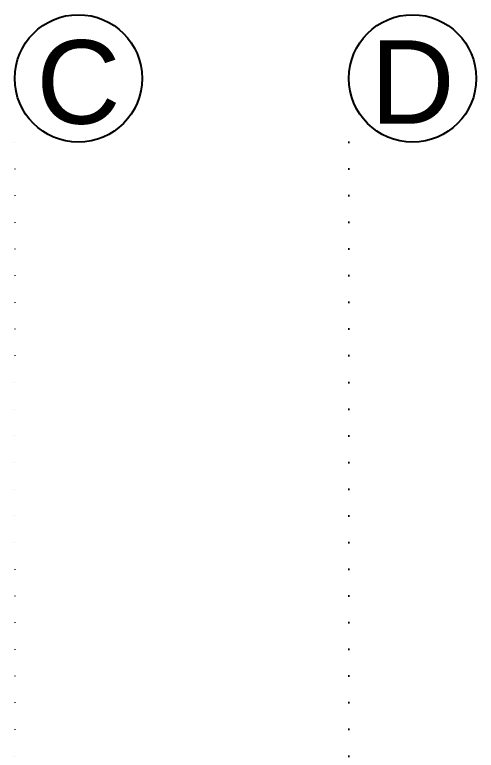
# Model space of a CAD drawing. Header units: millimetres. Extents: x 676 to 5035, y 216 to 2687.
# Drawn here: x 2749 to 3025.3, y 2246.4 to 2686.6 of the extents above; entities that cross this region are included whole.
import ezdxf

# ---------------------------------------------------------------- set-up
doc = ezdxf.new("R2010")
doc.units = ezdxf.units.MM
doc.linetypes.add('DOT2', pattern=[3.175, 0, -3.175])
doc.layers.add('SEM_AKS', color=161, linetype='Continuous')
doc.styles.get("Standard").update_dxf_attribs({"font": 'arial.ttf'})

msp = doc.modelspace()

# ---------------------------------------------------------------- linework, layer by layer
at = {"layer": 'SEM_AKS', "linetype": 'DOT2', "ltscale": 5}
for p, q in [((2749.01, 2610.36), (2749.01, 215.5)), ((2949.01, 2610.36), (2949.01, 215.5))]:
    msp.add_line(p, q, dxfattribs=at)
at = {"layer": 'SEM_AKS', "ltscale": 5}
for centre in [(2787.15, 2648.5), (2987.15, 2648.5)]:
    msp.add_circle(centre, 38.14, dxfattribs=at)

# ---------------------------------------------------------------- texts
at = {"layer": 'SEM_AKS', "linetype": 'DOT2', "ltscale": 5}
for s, p in [('C', (2761.93, 2621.38)), ('D', (2961.93, 2621.38))]:
    msp.add_text(s, height=50, dxfattribs=at).set_placement(p)

doc.saveas('drawing.dxf')
